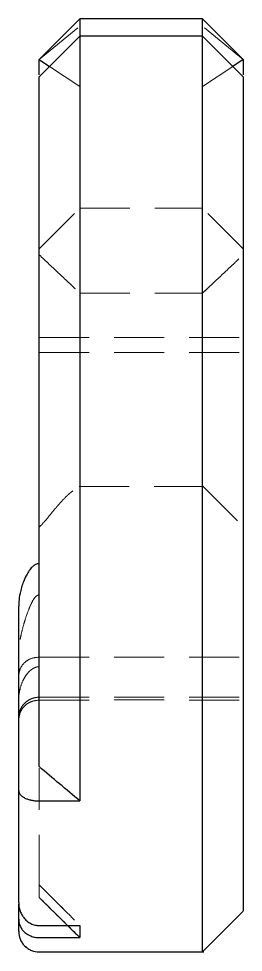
# Model space of a CAD drawing. Header units: millimetres. Extents: x 34 to 225, y 46 to 160.
# Drawn here: x 219.22 to 224.93, y 45.89 to 69.64 of the extents above; entities that cross this region are included whole.
import ezdxf

# ---------------------------------------------------------------- set-up
doc = ezdxf.new("R2010")
doc.units = ezdxf.units.MM
doc.linetypes.add('HIDDEN', pattern=[1.905, 1.27, -0.635])

msp = doc.modelspace()

# ---------------------------------------------------------------- linework, layer by layer
at = {"color": 7, "linetype": 'Continuous', "lineweight": 25}
for p, q in [((220.777, 69.637), (219.739, 68.6)), ((223.889, 69.637), (220.777, 69.637)), ((220.777, 69.637), (220.777, 69.196)), ((224.927, 68.6), (223.889, 69.637)), ((223.889, 69.196), (223.889, 69.637)), ((220.777, 69.196), (219.739, 68.158)), ((223.889, 69.196), (220.777, 69.196)), ((220.777, 69.196), (220.777, 67.057)), ((224.927, 68.158), (223.889, 69.196)), ((223.889, 67.057), (223.889, 69.196)), ((219.739, 68.6), (220.005, 68.424)), ((219.739, 68.206), (219.739, 68.6)), ((224.927, 68.6), (224.661, 68.424)), ((224.927, 68.6), (224.927, 68.211)), ((219.739, 67.445), (219.739, 68.158)), ((224.927, 68.158), (224.927, 67.445)), ((219.22, 50.012), (219.22, 54.693)), ((219.739, 49.743), (220.777, 49.743)), ((219.22, 46.733), (219.22, 47.116)), ((223.881, 45.895), (224.927, 46.941)), ((219.739, 46.576), (220.776, 46.576)), ((219.739, 46.267), (220.776, 46.267)), ((219.739, 45.903), (223.92, 45.903))]:
    msp.add_line(p, q, dxfattribs=at)
at = {"color": 7, "linetype": 'HIDDEN', "lineweight": 18}
for p, q in [((219.739, 68.6), (220.777, 69.444)), ((224.927, 68.6), (223.889, 69.444)), ((220.005, 68.424), (220.777, 67.913)), ((224.661, 68.424), (223.889, 67.913)), ((220.777, 64.818), (220.777, 64.821)), ((223.889, 64.823), (223.889, 64.818)), ((219.739, 63.781), (220.777, 64.818)), ((220.777, 64.818), (223.889, 64.818)), ((224.927, 63.781), (223.889, 64.818)), ((224.927, 63.634), (224.92, 63.627)), ((224.042, 62.801), (223.889, 62.656)), ((220.777, 62.657), (223.889, 62.657)), ((219.739, 61.532), (224.927, 61.532)), ((219.739, 61.149), (224.927, 61.149)), ((220.756, 57.737), (223.91, 57.737)), ((219.739, 53.4), (224.927, 53.4)), ((219.739, 52.38), (224.927, 52.38)), ((219.739, 47.612), (219.739, 50.573)), ((219.739, 47.289), (219.739, 47.612)), ((219.739, 47.612), (219.739, 47.612))]:
    msp.add_line(p, q, dxfattribs=at)
at = {"color": 7, "linetype": 'HIDDEN', "lineweight": 18, "flags": 128}
msp.add_lwpolyline([(223.882, 57.761), (224.405, 57.24), (224.927, 56.719)], dxfattribs=at)
at = {"color": 7, "linetype": 'HIDDEN', "lineweight": 18}
for centre, major_axis, ratio, start_param, end_param in [((462.801, -17.956), (3896.935, -3886.548), 0.022769, 4.672696, 4.672963), ((419.681, 24.774), (2817.328, -2808.367), 0.031443, 4.672728, 4.673097), ((407.078, 37.5), (1308.137, -1277.281), 0.067956, 4.635258, 4.635815), ((421.232, 23.232), (1495.15, -1461.502), 0.059313, 4.635354, 4.636053)]:
    msp.add_ellipse(centre, major_axis=major_axis, ratio=ratio, start_param=start_param, end_param=end_param, dxfattribs=at)
at = {"color": 7, "linetype": 'Continuous', "lineweight": 25}
msp.add_ellipse((407.078, 37.5), major_axis=(1308.137, -1277.281), ratio=0.067956, start_param=4.635815, end_param=4.636057, dxfattribs=at)
at = {"color": 7, "linetype": 'HIDDEN', "lineweight": 18}
for points, knots in [([(220.776, 66.806), (220.776, 66.815), (220.776, 66.968), (220.777, 67.373), (220.776, 68.009), (220.776, 68.71), (220.777, 69.199), (220.777, 69.444)], [0, 0, 0, 0, 0.01829, 0.307569, 0.59663, 0.797583, 1, 1, 1, 1]), ([(223.889, 69.444), (223.889, 69.171), (223.89, 68.621), (223.89, 67.976), (223.889, 67.664), (223.889, 67.524)], [0, 0, 0, 0, 0.352694, 0.70868, 1, 1, 1, 1]), ([(220.777, 57.765), (220.777, 57.767), (220.777, 57.78), (220.777, 57.94), (220.777, 58.315), (220.777, 58.963), (220.777, 59.71), (220.777, 60.569), (220.777, 61.703), (220.777, 63.138), (220.777, 64.903), (220.776, 66.765), (220.777, 68.072), (220.777, 68.725)], [0, 0, 0, 0, 0.013418, 0.059646, 0.15461, 0.235023, 0.315479, 0.397794, 0.480127, 0.609396, 0.738701, 0.869344, 1, 1, 1, 1]), ([(223.889, 68.725), (223.889, 68.018), (223.889, 66.604), (223.889, 64.589), (223.889, 62.892), (223.889, 61.502), (223.889, 60.397), (223.889, 59.541), (223.889, 58.907), (223.889, 58.452), (223.889, 58.092), (223.889, 57.837), (223.889, 57.799), (223.889, 57.783)], [0, 0, 0, 0, 0.141377, 0.282969, 0.424528, 0.520706, 0.616938, 0.713013, 0.772366, 0.831706, 0.892409, 0.953084, 1, 1, 1, 1]), ([(219.739, 63.634), (219.912, 63.471), (220.085, 63.308), (220.258, 63.145), (220.431, 62.982), (220.604, 62.819), (220.777, 62.656)], [0, 0, 0, 0, 0.000738685, 0.000738685, 0.000738685, 0.00147737, 0.00147737, 0.00147737, 0.00147737]), ([(223.889, 62.656), (224.062, 62.819), (224.235, 62.982), (224.408, 63.145), (224.494, 63.226), (224.581, 63.308), (224.667, 63.389), (224.754, 63.471), (224.84, 63.552), (224.927, 63.634)], [0, 0, 0, 0, 0.000738722, 0.000738722, 0.000738722, 0.001108083, 0.001108083, 0.001108083, 0.001477444, 0.001477444, 0.001477444, 0.001477444]), ([(219.739, 56.7), (219.789, 56.753), (219.878, 56.847), (220.027, 57.03), (220.152, 57.183), (220.253, 57.3), (220.32, 57.375), (220.388, 57.446), (220.456, 57.511), (220.518, 57.566), (220.604, 57.636), (220.699, 57.703), (220.753, 57.74), (220.784, 57.762)], [0, 0, 0, 0, 0.223964, 0.396147, 0.520893, 0.567635, 0.605881, 0.638407, 0.669386, 0.703423, 0.743989, 0.851656, 1, 1, 1, 1]), ([(219.739, 54.984), (219.732, 54.983), (219.718, 54.982), (219.693, 54.972), (219.663, 54.951), (219.622, 54.907), (219.557, 54.805), (219.485, 54.644), (219.412, 54.443), (219.348, 54.238), (219.295, 54.04), (219.254, 53.839), (219.226, 53.649), (219.222, 53.522), (219.22, 53.461)], [0, 0, 0, 0, 0.011562, 0.02373, 0.045329, 0.072593, 0.126422, 0.251605, 0.376946, 0.501371, 0.634323, 0.749273, 0.881418, 1, 1, 1, 1]), ([(219.22, 52.921), (219.227, 52.98), (219.24, 53.099), (219.362, 53.27), (219.543, 53.383), (219.674, 53.393), (219.739, 53.399)], [0, 0, 0, 0, 0.247877, 0.50199, 0.755067, 1, 1, 1, 1]), ([(219.739, 53.156), (219.723, 53.155), (219.689, 53.153), (219.638, 53.138), (219.588, 53.114), (219.537, 53.08), (219.475, 53.026), (219.403, 52.939), (219.313, 52.785), (219.255, 52.615), (219.225, 52.447), (219.222, 52.362), (219.22, 52.32)], [0, 0, 0, 0, 0.0433093, 0.0891269, 0.1385241, 0.1923587, 0.2512952, 0.3628253, 0.5012408, 0.7500247, 0.8749163, 1, 1, 1, 1]), ([(219.739, 52.38), (219.716, 52.38), (219.664, 52.377), (219.579, 52.358), (219.483, 52.317), (219.383, 52.247), (219.296, 52.143), (219.233, 52.01), (219.224, 51.911), (219.22, 51.861)], [0, 0, 0, 0, 0.0852019, 0.1911778, 0.3191106, 0.4685826, 0.6365162, 0.8166045, 1, 1, 1, 1]), ([(219.22, 51.798), (219.227, 51.861), (219.241, 51.991), (219.362, 52.168), (219.542, 52.286), (219.674, 52.3), (219.739, 52.306)], [0, 0, 0, 0, 0.2451372, 0.500931, 0.7562459, 1, 1, 1, 1]), ([(219.739, 52.306), (220.025, 52.306), (220.591, 52.307), (221.455, 52.312), (222.481, 52.313), (223.647, 52.308), (224.496, 52.306), (224.927, 52.306)], [0, 0, 0, 0, 0.17091, 0.337665, 0.500551, 0.747087, 1, 1, 1, 1])]:
    msp.add_open_spline(points, degree=3, knots=knots, dxfattribs=at)
at = {"color": 7, "linetype": 'Continuous', "lineweight": 25}
for points, knots in [([(219.739, 50.615), (219.739, 50.797), (219.739, 50.985), (219.739, 51.925), (219.739, 52.781), (219.739, 54.767), (219.739, 55.914), (219.739, 58.524), (219.739, 59.987), (219.739, 63.411), (219.739, 65.295), (219.739, 67.445)], [0.15469095, 0.15469095, 0.15469095, 0.15469095, 0.15817238, 0.15817238, 0.17135341, 0.17135341, 0.18453444, 0.18453444, 0.19771547, 0.19771547, 0.2108965, 0.2108965, 0.2108965, 0.2108965]), ([(224.927, 67.445), (224.927, 66.994), (224.927, 66.087), (224.927, 64.673), (224.927, 63.21), (224.927, 61.721), (224.927, 60.321), (224.927, 58.731), (224.927, 57.04), (224.927, 55.311), (224.927, 53.776), (224.927, 52.481), (224.927, 51.393), (224.927, 50.479), (224.927, 49.678), (224.927, 48.989), (224.927, 48.407), (224.927, 47.925), (224.927, 47.54), (224.927, 47.25), (224.927, 47.055), (224.927, 46.951), (224.927, 46.951), (224.927, 46.951)], [0, 0, 0, 0, 0.02702, 0.054247, 0.089352, 0.124468, 0.160547, 0.196634, 0.255688, 0.314767, 0.375305, 0.435855, 0.488599, 0.541346, 0.594493, 0.647642, 0.700357, 0.753073, 0.80604, 0.859008, 0.911715, 0.964421, 1, 1, 1, 1]), ([(220.777, 67.057), (220.778, 66.478), (220.777, 65.914), (220.775, 64.814), (220.774, 64.276), (220.773, 62.722), (220.776, 61.759), (220.775, 59.946), (220.774, 59.095), (220.775, 57.495), (220.776, 56.753), (220.775, 55.364), (220.775, 54.715), (220.775, 53.508), (220.776, 52.95), (220.777, 51.39), (220.776, 50.505), (220.775, 49.743)], [0, 0, 0, 0, 0.0625, 0.0625, 0.125, 0.125, 0.25, 0.25, 0.375, 0.375, 0.5, 0.5, 0.625, 0.625, 0.75, 0.75, 1, 1, 1, 1]), ([(223.889, 45.907), (223.889, 45.906), (223.889, 45.891), (223.89, 45.956), (223.89, 46.139), (223.89, 46.515), (223.889, 47.059), (223.889, 47.784), (223.89, 48.705), (223.89, 49.733), (223.89, 50.819), (223.889, 51.926), (223.89, 53.178), (223.892, 54.583), (223.89, 56.152), (223.89, 57.777), (223.89, 59.439), (223.89, 61.122), (223.891, 62.972), (223.89, 64.949), (223.89, 66.369), (223.889, 67.057)], [0, 0, 0, 0, 0.004258, 0.056214, 0.125346, 0.194509, 0.263636, 0.334107, 0.404618, 0.475073, 0.527384, 0.579692, 0.632562, 0.685426, 0.737695, 0.790248, 0.831874, 0.873488, 0.91652, 0.959528, 1, 1, 1, 1]), ([(219.739, 55.778), (219.728, 55.778), (219.704, 55.776), (219.668, 55.765), (219.632, 55.747), (219.595, 55.721), (219.558, 55.688), (219.521, 55.647), (219.471, 55.58), (219.407, 55.472), (219.321, 55.282), (219.255, 55.056), (219.224, 54.843), (219.221, 54.732), (219.22, 54.693)], [0, 0, 0, 0, 0.026654, 0.055259, 0.086696, 0.121635, 0.160564, 0.203837, 0.251711, 0.359894, 0.501756, 0.742756, 0.908878, 1, 1, 1, 1]), ([(219.22, 50.012), (219.221, 50), (219.223, 49.978), (219.234, 49.947), (219.249, 49.921), (219.268, 49.897), (219.293, 49.872), (219.334, 49.841), (219.39, 49.809), (219.469, 49.78), (219.555, 49.759), (219.646, 49.745), (219.709, 49.743), (219.739, 49.742)], [0, 0, 0, 0, 0.105615, 0.196321, 0.272122, 0.333029, 0.419632, 0.49963, 0.626133, 0.737156, 0.834505, 0.920855, 1, 1, 1, 1]), ([(219.22, 47.158), (219.221, 47.136), (219.223, 47.072), (219.244, 46.971), (219.285, 46.869), (219.343, 46.775), (219.421, 46.691), (219.523, 46.623), (219.631, 46.582), (219.704, 46.577), (219.739, 46.575)], [0, 0, 0, 0, 0.086495, 0.249567, 0.38966, 0.500064, 0.648495, 0.780719, 0.897189, 1, 1, 1, 1]), ([(219.22, 46.437), (219.22, 46.432), (219.22, 46.408), (219.22, 46.5), (219.22, 46.656), (219.22, 46.733)], [0, 0, 0, 0, 0.1209, 0.560358, 1, 1, 1, 1]), ([(219.22, 46.733), (219.221, 46.71), (219.223, 46.667), (219.239, 46.606), (219.26, 46.553), (219.284, 46.507), (219.31, 46.468), (219.352, 46.419), (219.418, 46.363), (219.519, 46.308), (219.627, 46.273), (219.703, 46.268), (219.739, 46.266)], [0, 0, 0, 0, 0.11151, 0.21171, 0.300617, 0.378254, 0.444659, 0.499894, 0.648594, 0.779215, 0.894868, 1, 1, 1, 1]), ([(219.22, 46.422), (219.227, 46.357), (219.238, 46.256), (219.303, 46.136), (219.369, 46.053), (219.453, 45.986), (219.573, 45.921), (219.674, 45.91), (219.739, 45.903)], [0, 0, 0, 0, 0.239465, 0.368371, 0.50001, 0.631648, 0.760549, 1, 1, 1, 1])]:
    msp.add_open_spline(points, degree=3, knots=knots, dxfattribs=at)
for points in [[(220.776, 49.742), (220.43, 50.033), (220.085, 50.324), (219.739, 50.615)], [(219.22, 47.158), (219.22, 47.739), (219.22, 48.663), (219.22, 50.012)], [(220.776, 46.576), (220.775, 46.457), (220.775, 46.354), (220.775, 46.267)]]:
    msp.add_open_spline(points, degree=3, dxfattribs=at)
at = {"color": 7, "linetype": 'HIDDEN', "lineweight": 18}
for points in [[(220.777, 49.742), (220.431, 50.033), (220.085, 50.324), (219.739, 50.615)], [(220.776, 46.267), (220.776, 46.354), (220.776, 46.457), (220.776, 46.576)]]:
    msp.add_open_spline(points, degree=3, dxfattribs=at)

doc.saveas('drawing.dxf')
